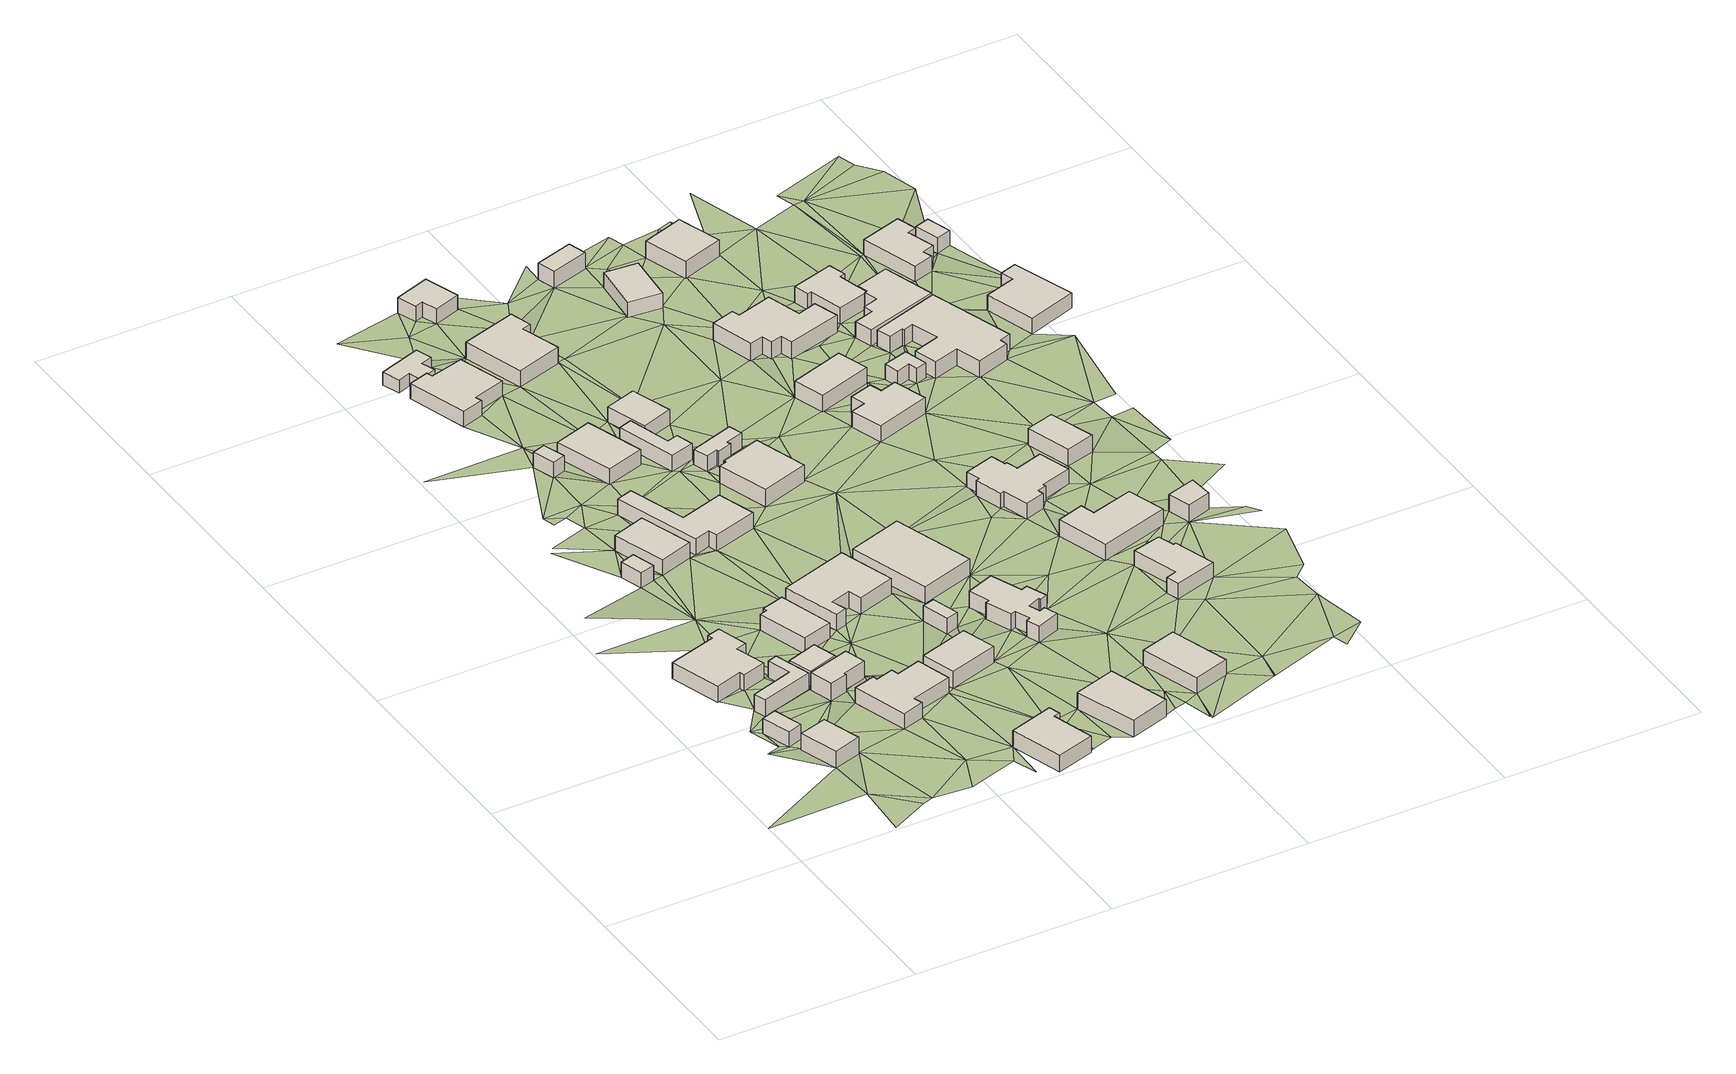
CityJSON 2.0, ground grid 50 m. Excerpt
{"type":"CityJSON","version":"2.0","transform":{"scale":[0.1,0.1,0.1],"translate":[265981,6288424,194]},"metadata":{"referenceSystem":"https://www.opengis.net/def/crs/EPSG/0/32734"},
"CityObjects":{
"building1":{"type":"Building","attributes":{"address":"Khorhamer Street Mamre 7347 Cape Town","building":"yes","building:levels":"1","building_height":4.1,"roof_height":199.81,"ground_height":195.71,"plus_code":"4FRWFFJJ+V6P"},"geometry":[{"type":"Solid","lod":"1","boundaries":[[[[0,1,2,3]],[[1,4,5,2]],[[4,6,7,5]],[[6,0,3,7]],[[3,2,5,7]],[[6,4,1,0]]]]}]},
"building2":{"type":"Building","attributes":{"address":"38 Khorhamer Street Mamre 7347 Cape Town","building":"house","building:levels":"1","building_height":4.1,"roof_height":199.81,"ground_height":195.71,"plus_code":"4FRWFFJJ+R7R"},"geometry":[{"type":"Solid","lod":"1","boundaries":[[[[8,9,10,11]],[[9,12,13,10]],[[12,14,15,13]],[[14,8,11,15]],[[11,10,13,15]],[[14,12,9,8]]]]}]},
"building3":{"type":"Building","attributes":{"address":"9 Dias Street Mamre 7347 Cape Town","building":"house","building:levels":"1","building_height":4.1,"roof_height":200.1,"ground_height":196,"plus_code":"4FRWFFJJ+X6G"},"geometry":[{"type":"Solid","lod":"1","boundaries":[[[[16,17,18,19]],[[17,20,21,18]],[[20,22,23,21]],[[22,24,25,23]],[[24,26,27,25]],[[26,28,29,27]],[[28,30,31,29]],[[30,32,33,31]],[[32,34,35,33]],[[34,16,19,35]],[[19,18,21,23,25,27,29,31,33,35]],[[34,32,30,28,26,24,22,20,17,16]]]]}]},
"building4":{"type":"Building","attributes":{"address":"Dias Street Mamre 7347 Cape Town","building":"yes","building:levels":"1","building_height":4.1,"roof_height":200.1,"ground_height":196,"plus_code":"4FRWFFJJ+W7W"},"geometry":[{"type":"Solid","lod":"1","boundaries":[[[[36,37,38,39]],[[37,40,41,38]],[[40,42,43,41]],[[42,44,45,43]],[[44,46,47,45]],[[46,36,39,47]],[[39,38,41,43,45,47]],[[46,44,42,40,37,36]]]]}]},
"building5":{"type":"Building","attributes":{"address":"Dias Street Mamre 7347 Cape Town","building":"garage","building:levels":"1","building_height":4.1,"roof_height":200.88,"ground_height":196.78,"plus_code":"4FRWFFMJ+46H"},"geometry":[{"type":"Solid","lod":"1","boundaries":[[[[48,49,50,51]],[[49,52,53,50]],[[52,54,55,53]],[[54,48,51,55]],[[51,50,53,55]],[[54,52,49,48]]]]}]},
"building6":{"type":"Building","attributes":{"address":"Dias Street Mamre 7347 Cape Town","building":"yes","building:levels":"1","building_height":4.1,"roof_height":200.1,"ground_height":196,"plus_code":"4FRWFFJJ+W8R"},"geometry":[{"type":"Solid","lod":"1","boundaries":[[[[56,57,58,59]],[[57,60,61,58]],[[60,62,63,61]],[[62,56,59,63]],[[59,58,61,63]],[[62,60,57,56]]]]}]},
"building7":{"type":"Building","attributes":{"address":"Khorhamer Street Mamre 7347 Cape Town","building":"yes","building:levels":"1","building_height":4.1,"roof_height":200.43,"ground_height":196.33,"plus_code":"4FRWFFJJ+W8F"},"geometry":[{"type":"Solid","lod":"1","boundaries":[[[[64,65,66,67]],[[65,68,69,66]],[[68,70,71,69]],[[70,72,73,71]],[[72,74,75,73]],[[74,64,67,75]],[[67,66,69,71,73,75]],[[74,72,70,68,65,64]]]]}]},
"building8":{"type":"Building","attributes":{"address":"36 Khorhamer Street Mamre 7347 Cape Town","building":"house","building:levels":"1","building_height":4.1,"roof_height":200.12,"ground_height":196.02,"plus_code":"4FRWFFJJ+V9C"},"geometry":[{"type":"Solid","lod":"1","boundaries":[[[[76,77,78,79]],[[77,80,81,78]],[[80,82,83,81]],[[82,84,85,83]],[[84,86,87,85]],[[86,88,89,87]],[[88,90,91,89]],[[90,92,93,91]],[[92,94,95,93]],[[94,76,79,95]],[[79,78,81,83,85,87,89,91,93,95]],[[94,92,90,88,86,84,82,80,77,76]]]]}]},
"building9":{"type":"Building","attributes":{"address":"7 Dias Street Mamre 7347 Cape Town","building":"house","building:levels":"1","building_height":4.1,"roof_height":200.43,"ground_height":196.33,"plus_code":"4FRWFFJJ+X8W"},"geometry":[{"type":"Solid","lod":"1","boundaries":[[[[96,97,98,99]],[[97,100,101,98]],[[100,102,103,101]],[[102,104,105,103]],[[104,106,107,105]],[[106,96,99,107]],[[99,98,101,103,105,107]],[[106,104,102,100,97,96]]]]}]},
"building10":{"type":"Building","attributes":{"address":"8 Dias Street Mamre 7347 Cape Town","building":"house","building:levels":"1","building_height":4.1,"roof_height":200.88,"ground_height":196.78,"plus_code":"4FRWFFMJ+47W"},"geometry":[{"type":"Solid","lod":"1","boundaries":[[[[108,109,110,111]],[[109,112,113,110]],[[112,114,115,113]],[[114,108,111,115]],[[111,110,113,115]],[[114,112,109,108]]]]}]},
"building11":{"type":"Building","attributes":{"address":"41 Khorhamer Street Mamre 7347 Cape Town","building":"house","building:levels":"1","building_height":4.1,"roof_height":200.21,"ground_height":196.11,"plus_code":"4FRWFFJJ+QC5"},"geometry":[{"type":"Solid","lod":"1","boundaries":[[[[116,117,118,119]],[[117,120,121,118]],[[120,122,123,121]],[[122,124,125,123]],[[124,126,127,125]],[[126,116,119,127]],[[119,118,121,123,125,127]],[[126,124,122,120,117,116]]]]}]},
"building12":{"type":"Building","attributes":{"address":"Henning Huizen Street Mamre 7347 Cape Town","building":"garage","building:levels":"1","building_height":4.1,"roof_height":200.65,"ground_height":196.55,"plus_code":"4FRWFFMJ+77V"},"geometry":[{"type":"Solid","lod":"1","boundaries":[[[[128,129,130,131]],[[129,132,133,130]],[[132,134,135,133]],[[134,128,131,135]],[[131,130,133,135]],[[134,132,129,128]]]]}]},
"building13":{"type":"Building","attributes":{"building":"cabin","building:levels":"1","building_height":2.8,"roof_height":199.12,"ground_height":196.32,"plus_code":"4FRWFFMJ+F68"},"geometry":[{"type":"Solid","lod":"1","boundaries":[[[[136,137,138,139]],[[137,140,141,138]],[[140,142,143,141]],[[142,144,145,143]],[[144,146,147,145]],[[146,148,149,147]],[[148,150,151,149]],[[150,136,139,151]],[[139,138,141,143,145,147,149,151]],[[150,148,146,144,142,140,137,136]]]]}]},
"building14":{"type":"Building","attributes":{"address":"6 Dias Street Mamre 7347 Cape Town","building":"house","building:levels":"1","building_height":4.1,"roof_height":201.08,"ground_height":196.98,"plus_code":"4FRWFFMJ+596"},"geometry":[{"type":"Solid","lod":"1","boundaries":[[[[152,153,154,155]],[[153,156,157,154]],[[156,158,159,157]],[[158,160,161,159]],[[160,162,163,161]],[[162,164,165,163]],[[164,166,167,165]],[[166,152,155,167]],[[155,154,157,159,161,163,165,167]],[[166,164,162,160,158,156,153,152]]]]}]},
"building15":{"type":"Building","attributes":{"address":"23 Henning Huizen Street Mamre 7347 Cape Town","building":"house","building:levels":"1","building_height":4.1,"roof_height":200.42,"ground_height":196.32,"plus_code":"4FRWFFMJ+C76"},"geometry":[{"type":"Solid","lod":"1","boundaries":[[[[168,169,170,171]],[[169,172,173,170]],[[172,174,175,173]],[[174,176,177,175]],[[176,178,179,177]],[[178,180,181,179]],[[180,182,183,181]],[[182,168,171,183]],[[171,170,173,175,177,179,181,183]],[[182,180,178,176,174,172,169,168]]]]}]},
"building16":{"type":"Building","attributes":{"address":"34 Khorhamer Street Mamre 7347 Cape Town","building":"house","building:levels":"1","building_height":4.1,"roof_height":200.53,"ground_height":196.43,"plus_code":"4FRWFFJJ+VCW"},"geometry":[{"type":"Solid","lod":"1","boundaries":[[[[184,185,186,187]],[[185,188,189,186]],[[188,190,191,189]],[[190,184,187,191]],[[187,186,189,191]],[[190,188,185,184]]]]}]},
"building17":{"type":"Building","attributes":{"address":"5 Dias Street Mamre 7347 Cape Town","building":"house","building:levels":"1","building_height":4.1,"roof_height":200.68,"ground_height":196.58,"plus_code":"4FRWFFMJ+29H"},"geometry":[{"type":"Solid","lod":"1","boundaries":[[[[192,193,194,195]],[[193,196,197,194]],[[196,198,199,197]],[[198,200,201,199]],[[200,202,203,201]],[[202,204,205,203]],[[204,206,207,205]],[[206,192,195,207]],[[195,194,197,199,201,203,205,207]],[[206,204,202,200,198,196,193,192]]]]}]},
"building18":{"type":"Building","attributes":{"address":"20 Henning Huizen Street Mamre 7347 Cape Town","building":"house","building:levels":"1","building_height":4.1,"roof_height":200.65,"ground_height":196.55,"plus_code":"4FRWFFMJ+78M"},"geometry":[{"type":"Solid","lod":"1","boundaries":[[[[208,209,210,211]],[[209,212,213,210]],[[212,214,215,213]],[[214,208,211,215]],[[211,210,213,215]],[[214,212,209,208]]]]}]},
"building19":{"type":"Building","attributes":{"address":"Khorhamer Street Mamre 7347 Cape Town","building":"yes","building:levels":"1","building_height":4.1,"roof_height":200.82,"ground_height":196.72,"plus_code":"4FRWFFJJ+WFR"},"geometry":[{"type":"Solid","lod":"1","boundaries":[[[[216,217,218,219]],[[217,220,221,218]],[[220,222,223,221]],[[222,216,219,223]],[[219,218,221,223]],[[222,220,217,216]]]]}]},
"building20":{"type":"Building","attributes":{"address":"39 Khorhamer Street Mamre 7347 Cape Town","building":"house","building:levels":"1","building_height":4.1,"roof_height":200.6,"ground_height":196.5,"plus_code":"4FRWFFJJ+QG8"},"geometry":[{"type":"Solid","lod":"1","boundaries":[[[[224,225,226,227]],[[225,228,229,226]],[[228,230,231,229]],[[230,224,227,231]],[[227,226,229,231]],[[230,228,225,224]]]]}]},
"building21":{"type":"Building","attributes":{"address":"Henning Huizen Street Mamre 7347 Cape Town","building":"yes","building:levels":"1","building_height":4.1,"roof_height":201.11,"ground_height":197.01,"plus_code":"4FRWFFMJ+79C"},"geometry":[{"type":"Solid","lod":"1","boundaries":[[[[232,233,234,235]],[[233,236,237,234]],[[236,238,239,237]],[[238,240,241,239]],[[240,242,243,241]],[[242,232,235,243]],[[235,234,237,239,241,243]],[[242,240,238,236,233,232]]]]}]},
"building22":{"type":"Building","attributes":{"address":"26 Khorhamer Street Mamre 7347 Cape Town","building":"house","building:levels":"1","building_height":4.1,"roof_height":200.73,"ground_height":196.63,"plus_code":"4FRWFFMJ+C8P"},"geometry":[{"type":"Solid","lod":"1","boundaries":[[[[244,245,246,247]],[[245,248,249,246]],[[248,250,251,249]],[[250,252,253,251]],[[252,254,255,253]],[[254,244,247,255]],[[247,246,249,251,253,255]],[[254,252,250,248,245,244]]]]}]},
"building23":{"type":"Building","attributes":{"address":"22 Henning Huizen Street Mamre 7347 Cape Town","building":"house","building:levels":"1","building_height":4.1,"roof_height":200.92,"ground_height":196.82,"plus_code":"4FRWFFMJ+894"},"geometry":[{"type":"Solid","lod":"1","boundaries":[[[[256,257,258,259]],[[257,260,261,258]],[[260,262,263,261]],[[262,256,259,263]],[[259,258,261,263]],[[262,260,257,256]]]]}]},
"building24":{"type":"Building","attributes":{"address":"30 Khorhamer Street Mamre 7347 Cape Town","building":"house","building:levels":"1","building_height":4.1,"roof_height":201.08,"ground_height":196.98,"plus_code":"4FRWFFMJ+2FG"},"geometry":[{"type":"Solid","lod":"1","boundaries":[[[[264,265,266,267]],[[265,268,269,266]],[[268,270,271,269]],[[270,264,267,271]],[[267,266,269,271]],[[270,268,265,264]]]]}]},
"building25":{"type":"Building","attributes":{"address":"24 Khorhamer Street Mamre 7347 Cape Town","building":"house","building:levels":"1","building_height":4.1,"roof_height":200.1,"ground_height":196,"plus_code":"4FRWFFMJ+G8J"},"geometry":[{"type":"Solid","lod":"1","boundaries":[[[[272,273,274,275]],[[273,276,277,274]],[[276,278,279,277]],[[278,280,281,279]],[[280,282,283,281]],[[282,272,275,283]],[[275,274,277,279,281,283]],[[282,280,278,276,273,272]]]]}]},
"building26":{"type":"Building","attributes":{"address":"28 Khorhamer Street Mamre 7347 Cape Town","building":"house","building:levels":"1","building_height":4.1,"roof_height":201.57,"ground_height":197.47,"plus_code":"4FRWFFMJ+5CP"},"geometry":[{"type":"Solid","lod":"1","boundaries":[[[[284,285,286,287]],[[285,288,289,286]],[[288,290,291,289]],[[290,292,293,291]],[[292,294,295,293]],[[294,284,287,295]],[[287,286,289,291,293,295]],[[294,292,290,288,285,284]]]]}]},
"building27":{"type":"Building","attributes":{"address":"28 Khorhamer Street Mamre 7347 Cape Town","building":"yes","building:levels":"1","building_height":4.1,"roof_height":201.11,"ground_height":197.01,"plus_code":"4FRWFFMJ+6CJ"},"geometry":[{"type":"Solid","lod":"1","boundaries":[[[[296,297,298,299]],[[297,300,301,298]],[[300,302,303,301]],[[302,304,305,303]],[[304,306,307,305]],[[306,308,309,307]],[[308,310,311,309]],[[310,296,299,311]],[[299,298,301,303,305,307,309,311]],[[310,308,306,304,302,300,297,296]]]]}]},
"building28":{"type":"Building","attributes":{"address":"32 Khorhamer Street Mamre 7347 Cape Town","building":"house","building:levels":"1","building_height":4.1,"roof_height":200.82,"ground_height":196.72,"plus_code":"4FRWFFJJ+WGF"},"geometry":[{"type":"Solid","lod":"1","boundaries":[[[[312,313,314,315]],[[313,316,317,314]],[[316,318,319,317]],[[318,320,321,319]],[[320,322,323,321]],[[322,324,325,323]],[[324,326,327,325]],[[326,328,329,327]],[[328,330,331,329]],[[330,332,333,331]],[[332,334,335,333]],[[334,336,337,335]],[[336,338,339,337]],[[338,340,341,339]],[[340,342,343,341]],[[342,344,345,343]],[[344,346,347,345]],[[346,312,315,347]],[[315,314,317,319,321,323,325,327,329,331,333,335,337,339,341,343,345,347]],[[346,344,342,340,338,336,334,332,330,328,326,324,322,320,318,316,313,312]]]]}]},
"building29":{"type":"Building","attributes":{"address":"37 Khorhamer Street Mamre 7347 Cape Town","building":"house","building:levels":"1","building_height":4.1,"roof_height":200.6,"ground_height":196.5,"plus_code":"4FRWFFJJ+QJR"},"geometry":[{"type":"Solid","lod":"1","boundaries":[[[[348,349,350,351]],[[349,352,353,350]],[[352,354,355,353]],[[354,348,351,355]],[[351,350,353,355]],[[354,352,349,348]]]]}]},
"building30":{"type":"Building","attributes":{"building":"retail","building:levels":"1","building_height":4.1,"roof_height":200.67,"ground_height":196.57,"plus_code":"4FRWFFMJ+GC9"},"geometry":[{"type":"Solid","lod":"1","boundaries":[[[[356,357,358,359]],[[357,360,361,358]],[[360,362,363,361]],[[362,356,359,363]],[[359,358,361,363]],[[362,360,357,356]]]]}]},
"building31":{"type":"Building","attributes":{"address":"23 Khorhamer Street Mamre 7347 Cape Town","building":"house","building:levels":"1","building_height":4.1,"roof_height":200.67,"ground_height":196.57,"plus_code":"4FRWFFMJ+FF4"},"geometry":[{"type":"Solid","lod":"1","boundaries":[[[[364,365,366,367]],[[365,368,369,366]],[[368,370,371,369]],[[370,364,367,371]],[[367,366,369,371]],[[370,368,365,364]]]]}]},
"building32":{"type":"Building","attributes":{"address":"25 Khorhamer Street Mamre 7347 Cape Town","building":"house","building:levels":"1","building_height":4.1,"roof_height":201.76,"ground_height":197.66,"plus_code":"4FRWFFMJ+7H7"},"geometry":[{"type":"Solid","lod":"1","boundaries":[[[[372,373,374,375]],[[373,376,377,374]],[[376,378,379,377]],[[378,372,375,379]],[[375,374,377,379]],[[378,376,373,372]]]]}]},
"building33":{"type":"Building","attributes":{"address":"27 Khorhamer Street Mamre 7347 Cape Town","building":"house","building:levels":"1","building_height":4.1,"roof_height":201.76,"ground_height":197.66,"plus_code":"4FRWFFMJ+6H4"},"geometry":[{"type":"Solid","lod":"1","boundaries":[[[[380,381,382,383]],[[381,384,385,382]],[[384,386,387,385]],[[386,388,389,387]],[[388,390,391,389]],[[390,392,393,391]],[[392,394,395,393]],[[394,380,383,395]],[[383,382,385,387,389,391,393,395]],[[394,392,390,388,386,384,381,380]]]]}]},
"building34":{"type":"Building","attributes":{"address":"29 Khorhamer Street Mamre 7347 Cape Town","building":"house","building:levels":"1","building_height":4.1,"roof_height":201.36,"ground_height":197.26,"plus_code":"4FRWFFMJ+3J8"},"geometry":[{"type":"Solid","lod":"1","boundaries":[[[[396,397,398,399]],[[397,400,401,398]],[[400,402,403,401]],[[402,404,405,403]],[[404,406,407,405]],[[406,408,409,407]],[[408,410,411,409]],[[410,412,413,411]],[[412,414,415,413]],[[414,416,417,415]],[[416,418,419,417]],[[418,420,421,419]],[[420,422,423,421]],[[422,424,425,423]],[[424,426,427,425]],[[426,396,399,427]],[[399,398,401,403,405,407,409,411,413,415,417,419,421,423,425,427]],[[426,424,422,420,418,416,414,412,410,408,406,404,402,400,397,396]]]]}]},
"building35":{"type":"Building","attributes":{"address":"33 Khorhamer Street Mamre 7347 Cape Town","building":"house","building:levels":"1","building_height":4.1,"roof_height":201.24,"ground_height":197.14,"plus_code":"4FRWFFJJ+WM4"},"geometry":[{"type":"Solid","lod":"1","boundaries":[[[[428,429,430,431]],[[429,432,433,430]],[[432,434,435,433]],[[434,436,437,435]],[[436,438,439,437]],[[438,440,441,439]],[[440,442,443,441]],[[442,428,431,443]],[[431,430,433,435,437,439,441,443]],[[442,440,438,436,434,432,429,428]]]]}]},
"building36":{"type":"Building","attributes":{"address":"31 Khorhamer Street Mamre 7347 Cape Town","building":"house","building:levels":"1","building_height":4.1,"roof_height":201.37,"ground_height":197.27,"plus_code":"4FRWFFJJ+XMM"},"geometry":[{"type":"Solid","lod":"1","boundaries":[[[[444,445,446,447]],[[445,448,449,446]],[[448,450,451,449]],[[450,452,453,451]],[[452,454,455,453]],[[454,444,447,455]],[[447,446,449,451,453,455]],[[454,452,450,448,445,444]]]]}]},
"building37":{"type":"Building","attributes":{"address":"24 Khorhamer Street Mamre 7347 Cape Town","building":"house","building:levels":"1","building_height":4.1,"roof_height":201.6,"ground_height":197.5,"plus_code":"4FRWFFMJ+9H2"},"geometry":[{"type":"Solid","lod":"1","boundaries":[[[[456,457,458,459]],[[457,460,461,458]],[[460,462,463,461]],[[462,464,465,463]],[[464,466,467,465]],[[466,468,469,467]],[[468,470,471,469]],[[470,472,473,471]],[[472,474,475,473]],[[474,476,477,475]],[[476,478,479,477]],[[478,456,459,479]],[[459,458,461,463,465,467,469,471,473,475,477,479]],[[478,476,474,472,470,468,466,464,462,460,457,456]]]]}]},
"building38":{"type":"Building","attributes":{"address":"Mamre 7347 Cape Town","building":"yes","building:levels":"1","building_height":4.1,"roof_height":201.76,"ground_height":197.66,"plus_code":"4FRWFFMJ+6JW"},"geometry":[{"type":"Solid","lod":"1","boundaries":[[[[480,481,482,483]],[[481,484,485,482]],[[484,486,487,485]],[[486,488,489,487]],[[488,490,491,489]],[[490,480,483,491]],[[483,482,485,487,489,491]],[[490,488,486,484,481,480]]]]}]},
"building39":{"type":"Building","attributes":{"address":"29 Henning Huizen Street Mamre 7347 Cape Town","building":"house","building:levels":"1","building_height":4.1,"roof_height":201.09,"ground_height":196.99,"plus_code":"4FRWFFMJ+FHJ"},"geometry":[{"type":"Solid","lod":"1","boundaries":[[[[492,493,494,495]],[[493,496,497,494]],[[496,498,499,497]],[[498,492,495,499]],[[495,494,497,499]],[[498,496,493,492]]]]}]},
"building40":{"type":"Building","attributes":{"address":"3 Dias Street Mamre 7347 Cape Town","building":"house","building:levels":"1","building_height":4.1,"roof_height":201.89,"ground_height":197.79,"plus_code":"4FRWFFMJ+4M5"},"geometry":[{"type":"Solid","lod":"1","boundaries":[[[[500,501,502,503]],[[501,504,505,502]],[[504,506,507,505]],[[506,500,503,507]],[[503,502,505,507]],[[506,504,501,500]]]]}]},
"building41":{"type":"Building","attributes":{"address":"Khorhamer Street Mamre 7347 Cape Town","building":"yes","building:levels":"1","building_height":4.1,"roof_height":201.79,"ground_height":197.69,"plus_code":"4FRWFFJJ+XQC"},"geometry":[{"type":"Solid","lod":"1","boundaries":[[[[508,509,510,511]],[[509,512,513,510]],[[512,514,515,513]],[[514,508,511,515]],[[511,510,513,515]],[[514,512,509,508]]]]}]},
"building42":{"type":"Building","attributes":{"address":"26 Henning Huizen Street Mamre 7347 Cape Town","building":"house","building:levels":"1","building_height":4.1,"roof_height":201.6,"ground_height":197.5,"plus_code":"4FRWFFMJ+9J9"},"geometry":[{"type":"Solid","lod":"1","boundaries":[[[[516,517,518,519]],[[517,520,521,518]],[[520,522,523,521]],[[522,524,525,523]],[[524,526,527,525]],[[526,528,529,527]],[[528,530,531,529]],[[530,532,533,531]],[[532,534,535,533]],[[534,516,519,535]],[[519,518,521,523,525,527,529,531,533,535]],[[534,532,530,528,526,524,522,520,517,516]]]]}]},
"building43":{"type":"Building","attributes":{"address":"4 Dias Street Mamre 7347 Cape Town","building":"house","building:levels":"1","building_height":4.1,"roof_height":201.87,"ground_height":197.77,"plus_code":"4FRWFFMJ+7PC"},"geometry":[{"type":"Solid","lod":"1","boundaries":[[[[536,537,538,539]],[[537,540,541,538]],[[540,542,543,541]],[[542,544,545,543]],[[544,546,547,545]],[[546,548,549,547]],[[548,550,551,549]],[[550,552,553,551]],[[552,554,555,553]],[[554,556,557,555]],[[556,558,559,557]],[[558,560,561,559]],[[560,562,563,561]],[[562,536,539,563]],[[539,538,541,543,545,547,549,551,553,555,557,559,561,563]],[[562,560,558,556,554,552,550,548,546,544,542,540,537,536]]]]}]},
"building44":{"type":"Building","attributes":{"address":"Henning Huizen Street Mamre 7347 Cape Town","building":"yes","building:levels":"1","building_height":4.1,"roof_height":201.83,"ground_height":197.73,"plus_code":"4FRWFFMJ+8MP"},"geometry":[{"type":"Solid","lod":"1","boundaries":[[[[564,565,566,567]],[[565,568,569,566]],[[568,570,571,569]],[[570,572,573,571]],[[572,574,575,573]],[[574,576,577,575]],[[576,578,579,577]],[[578,580,581,579]],[[580,582,583,581]],[[582,564,567,583]],[[567,566,569,571,573,575,577,579,581,583]],[[582,580,578,576,574,572,570,568,565,564]]]]}]},
"building45":{"type":"Building","attributes":{"address":"28 Henning Huizen Street Mamre 7347 Cape Town","building":"house","building:levels":"1","building_height":4.1,"roof_height":201.68,"ground_height":197.58,"plus_code":"4FRWFFMJ+9PP"},"geometry":[{"type":"Solid","lod":"1","boundaries":[[[[584,585,586,587]],[[585,588,589,586]],[[588,590,591,589]],[[590,592,593,591]],[[592,594,595,593]],[[594,596,597,595]],[[596,598,599,597]],[[598,584,587,599]],[[587,586,589,591,593,595,597,599]],[[598,596,594,592,590,588,585,584]]]]}]},
"building46":{"type":"Building","attributes":{"address":"2 Dias Street Mamre 7347 Cape Town","building":"house","building:levels":"1","building_height":4.1,"roof_height":202.18,"ground_height":198.08,"plus_code":"4FRWFFMJ+7QH"},"geometry":[{"type":"Solid","lod":"1","boundaries":[[[[600,601,602,603]],[[601,604,605,602]],[[604,606,607,605]],[[606,608,609,607]],[[608,610,611,609]],[[610,600,603,611]],[[603,602,605,607,609,611]],[[610,608,606,604,601,600]]]]}]},
"building47":{"type":"Building","attributes":{"building":"garage","building:levels":"1","building_height":4.1,"roof_height":202.07,"ground_height":197.97,"plus_code":"4FRWFFMJ+9QV"},"geometry":[{"type":"Solid","lod":"1","boundaries":[[[[612,613,614,615]],[[613,616,617,614]],[[616,618,619,617]],[[618,612,615,619]],[[615,614,617,619]],[[618,616,613,612]]]]}]},
"terrain1":{"type":"TINRelief","geometry":[{"type":"CompositeSurface","lod":"1","boundaries":[[[620,9,621]],[[622,623,4]],[[624,4,623]],[[1,625,622]],[[623,9,624]],[[4,1,622]],[[626,620,627]],[[625,1,0]],[[6,4,624]],[[44,625,0]],[[625,44,628]],[[629,9,620]],[[624,630,6]],[[626,631,620]],[[630,0,6]],[[628,632,633]],[[631,629,620]],[[630,624,634]],[[632,635,633]],[[68,44,0]],[[630,68,0]],[[628,636,632]],[[637,22,638]],[[637,639,640]],[[634,68,630]],[[629,88,634]],[[629,631,641]],[[632,636,642]],[[643,644,44]],[[643,44,68]],[[645,639,54]],[[631,646,641]],[[636,647,642]],[[648,642,649]],[[647,649,642]],[[68,634,86]],[[86,634,88]],[[639,637,650]],[[649,647,651]],[[641,88,629]],[[56,651,644]],[[643,57,644]],[[57,56,644]],[[102,650,649]],[[652,649,651]],[[653,68,86]],[[52,112,654]],[[56,652,651]],[[639,650,102]],[[48,54,639]],[[643,655,57]],[[656,641,646]],[[641,90,88]],[[49,112,52]],[[649,652,102]],[[48,639,114]],[[86,84,653]],[[652,56,657]],[[658,659,112]],[[643,660,655]],[[48,114,49]],[[97,639,102]],[[661,653,662]],[[114,112,49]],[[663,664,665]],[[653,84,662]],[[90,641,117]],[[108,114,639]],[[655,660,657]],[[641,656,117]],[[97,102,100]],[[84,82,80]],[[97,666,639]],[[664,663,667]],[[662,84,80]],[[652,657,668]],[[109,658,112]],[[667,663,658]],[[117,656,669]],[[92,90,94]],[[660,670,657]],[[108,639,666]],[[670,660,662]],[[671,664,667]],[[129,672,673]],[[117,94,90]],[[670,668,657]],[[662,80,76]],[[667,658,153]],[[671,129,664]],[[153,658,109]],[[80,77,76]],[[674,666,97]],[[662,185,670]],[[662,76,185]],[[668,196,674]],[[156,109,108]],[[668,670,196]],[[153,109,156]],[[666,674,196]],[[667,153,152]],[[108,675,156]],[[676,94,117]],[[666,675,108]],[[670,198,196]],[[76,94,188]],[[671,667,677]],[[185,76,188]],[[677,667,152]],[[672,129,128]],[[678,156,675]],[[188,94,676]],[[675,666,679]],[[671,677,134]],[[204,198,670]],[[172,672,174]],[[168,680,169]],[[128,134,209]],[[128,209,672]],[[200,198,204]],[[681,682,683]],[[209,134,677]],[[185,217,670]],[[684,681,683]],[[200,204,202]],[[168,685,680]],[[683,686,684]],[[686,676,684]],[[168,182,685]],[[687,688,152]],[[670,217,204]],[[666,689,679]],[[188,676,690]],[[675,679,691]],[[672,178,174]],[[672,209,692]],[[686,683,693]],[[174,178,176]],[[152,694,677]],[[676,686,225]],[[180,685,182]],[[685,695,696]],[[697,220,185]],[[188,690,698]],[[217,185,220]],[[225,686,693]],[[692,178,672]],[[699,700,701]],[[225,690,676]],[[695,685,180]],[[152,688,702]],[[691,679,689]],[[228,225,693]],[[204,217,703]],[[677,694,704]],[[152,702,694]],[[700,695,252]],[[276,699,701]],[[252,695,180]],[[222,220,697]],[[701,700,252]],[[180,178,254]],[[254,178,692]],[[704,233,692]],[[688,691,294]],[[703,217,268]],[[216,268,217]],[[694,233,704]],[[252,180,254]],[[705,690,225]],[[697,698,320]],[[689,703,706]],[[328,698,690]],[[292,702,688]],[[692,233,257]],[[268,706,703]],[[697,707,222]],[[692,257,254]],[[216,222,708]],[[294,292,688]],[[268,216,708]],[[252,282,701]],[[701,278,276]],[[694,702,709]],[[233,232,257]],[[707,697,320]],[[701,282,278]],[[292,300,702]],[[222,710,708]],[[698,326,320]],[[705,328,690]],[[297,702,300]],[[260,232,711]],[[326,698,328]],[[232,260,257]],[[702,297,709]],[[691,689,712]],[[710,222,707]],[[260,711,713]],[[300,292,288]],[[288,292,290]],[[280,278,282]],[[712,689,706]],[[294,691,712]],[[257,714,254]],[[304,300,288]],[[270,268,708]],[[707,715,710]],[[302,300,304]],[[282,252,250]],[[326,322,320]],[[713,262,260]],[[322,326,324]],[[306,304,288]],[[716,705,717]],[[270,708,710]],[[709,297,718]],[[709,718,713]],[[717,719,716]],[[256,714,257]],[[720,306,288]],[[721,712,706]],[[328,705,722]],[[713,718,262]],[[250,723,282]],[[724,716,719]],[[716,349,705]],[[270,710,725]],[[726,727,728]],[[712,729,294]],[[730,308,306]],[[256,731,714]],[[728,732,726]],[[328,722,733]],[[714,734,735]],[[732,736,726]],[[716,724,352]],[[352,724,737]],[[349,722,705]],[[734,714,731]],[[730,306,720]],[[733,738,728]],[[732,728,738]],[[716,352,349]],[[739,740,725]],[[273,723,741]],[[250,741,723]],[[733,722,738]],[[262,742,256]],[[743,352,744]],[[745,270,725]],[[730,720,746]],[[720,729,746]],[[746,718,730]],[[745,725,740]],[[742,262,718]],[[740,738,745]],[[722,349,747]],[[357,250,734]],[[721,270,748]],[[749,731,256]],[[734,731,750]],[[250,357,741]],[[721,751,712]],[[729,712,394]],[[744,752,743]],[[376,718,746]],[[753,746,729]],[[722,754,738]],[[745,452,270]],[[742,749,256]],[[745,738,755]],[[357,734,750]],[[428,722,747]],[[376,742,718]],[[721,748,410]],[[270,416,748]],[[747,743,756]],[[356,741,357]],[[731,749,750]],[[741,356,757]],[[751,721,410]],[[729,394,753]],[[452,416,270]],[[743,752,756]],[[712,758,394]],[[758,712,751]],[[722,428,442]],[[755,738,754]],[[376,746,759]],[[759,746,753]],[[754,722,442]],[[760,756,752]],[[452,745,755]],[[756,761,747]],[[761,428,747]],[[370,357,750]],[[410,748,412]],[[748,416,412]],[[742,376,762]],[[749,742,466]],[[410,408,751]],[[742,762,466]],[[412,416,414]],[[357,370,763]],[[753,764,759]],[[749,765,750]],[[766,756,760]],[[753,767,764]],[[452,418,416]],[[442,440,754]],[[768,762,376]],[[769,758,751]],[[759,764,770]],[[466,464,749]],[[771,763,370]],[[452,772,418]],[[765,749,464]],[[376,773,768]],[[774,394,758]],[[754,775,755]],[[768,776,762]],[[428,761,429]],[[370,368,771]],[[418,777,420]],[[777,418,772]],[[376,778,773]],[[779,759,770]],[[769,402,400]],[[756,780,761]],[[781,763,782]],[[773,783,768]],[[784,775,754]],[[771,785,763]],[[786,787,770]],[[788,765,464]],[[765,788,368]],[[789,758,769]],[[790,777,791]],[[792,755,775]],[[769,400,793]],[[787,794,770]],[[794,787,786]],[[493,771,368]],[[400,397,793]],[[756,766,780]],[[784,795,796]],[[772,797,798]],[[777,772,799]],[[779,770,794]],[[758,789,774]],[[464,800,801]],[[785,782,763]],[[773,778,802]],[[771,493,785]],[[761,803,429]],[[775,784,792]],[[788,493,368]],[[777,799,791]],[[779,481,778]],[[794,484,779]],[[769,793,789]],[[798,799,772]],[[784,796,512]],[[796,429,512]],[[484,481,779]],[[766,804,805]],[[774,488,794]],[[806,788,464]],[[802,807,773]],[[803,761,780]],[[794,488,484]],[[801,806,464]],[[504,793,791]],[[784,512,792]],[[802,778,576]],[[791,799,504]],[[540,778,481]],[[780,766,805]],[[789,793,504]],[[785,493,808]],[[484,488,486]],[[488,774,809]],[[810,774,789]],[[798,792,509]],[[778,578,576]],[[801,811,530]],[[540,578,778]],[[429,803,812]],[[807,802,576]],[[512,509,792]],[[480,540,481]],[[811,813,530]],[[806,801,528]],[[806,814,788]],[[506,504,799]],[[815,808,493]],[[801,530,528]],[[809,816,488]],[[512,429,817]],[[818,809,774]],[[810,818,774]],[[816,819,480]],[[820,798,509]],[[813,807,821]],[[822,799,798]],[[816,809,819]],[[821,807,576]],[[789,823,810]],[[532,530,813]],[[578,540,537]],[[812,817,429]],[[813,821,532]],[[824,480,819]],[[824,540,480]],[[576,825,821]],[[815,826,808]],[[799,827,506]],[[828,540,824]],[[576,829,825]],[[806,528,830]],[[815,814,831]],[[798,820,822]],[[819,832,824]],[[815,831,826]],[[809,818,833]],[[512,834,835]],[[825,836,821]],[[806,837,814]],[[827,799,822]],[[537,838,578]],[[824,832,839]],[[823,840,810]],[[841,834,512]],[[842,823,506]],[[836,825,843]],[[837,831,814]],[[818,810,840]],[[806,830,837]],[[506,827,842]],[[844,845,846]],[[842,840,823]],[[820,847,822]],[[848,831,837]],[[849,838,537]],[[850,818,840]],[[844,846,851]],[[842,827,852]],[[830,844,853]],[[837,830,853]],[[854,850,855]],[[851,853,844]],[[852,856,842]],[[838,857,851]],[[838,849,606]],[[606,849,855]],[[858,850,840]],[[851,588,853]],[[853,859,837]],[[588,851,857]],[[850,858,855]],[[860,858,840]],[[606,855,608]],[[861,857,838]],[[859,853,588]],[[608,855,858]],[[606,601,838]],[[859,588,862]],[[838,601,861]],[[859,862,863]],[[588,585,862]],[[594,861,864]],[[604,601,606]],[[861,613,864]],[[613,598,864]],[[613,612,598]],[[600,861,601]],[[613,861,600]],[[863,862,865]],[[585,612,618]],[[616,613,600]],[[862,585,866]],[[867,618,616]],[[618,866,585]],[[862,868,865]],[[869,868,862]],[[862,866,869]]]}]}
},
"vertices":[
[204,468,17],[167,456,17],[167,456,58],[204,468,58],[191,382,17],[191,382,58],[228,394,17],[228,394,58],
[211,364,13],[243,265,13],[243,265,58],[211,364,58],[313,288,13],[313,288,58],[282,385,13],[282,385,58],
[253,797,18],[219,787,18],[219,787,61],[253,797,61],[223,774,18],[223,774,61],[100,737,18],[100,737,61],[140,608,18],[140,608,61],[209,629,18],[209,629,61],[213,617,18],[213,617,61],[273,635,18],[273,635,61],[249,711,18],[249,711,61],[276,719,18],[276,719,61],
[310,644,17],[285,636,17],[285,636,61],[310,644,61],[304,576,17],[304,576,61],[194,541,17],[194,541,61],[204,510,17],[204,510,61],[339,552,17],[339,552,61],
[245,1070,28],[227,1128,28],[227,1128,69],[245,1070,69],[189,1116,28],[189,1116,69],[207,1058,28],[207,1058,69],
[326,614,20],[346,555,20],[346,555,61],[326,614,61],[423,580,20],[423,580,61],[404,640,20],[404,640,61],
[450,580,17],[341,547,17],[341,547,64],[450,580,64],[360,488,17],[360,488,64],[406,502,17],[406,502,64],[404,508,17],[404,508,64],[466,527,17],[466,527,64],
[571,470,20],[508,451,20],[508,451,61],[571,470,61],[503,470,20],[503,470,61],[458,456,20],[458,456,61],[455,468,20],[455,468,61],[400,452,20],[400,452,61],[442,311,20],[442,311,61],[498,328,20],[498,328,61],[491,351,20],[491,351,61],[597,382,20],[597,382,61],
[432,829,22],[374,812,22],[374,812,64],[432,829,64],[377,802,22],[377,802,64],[357,796,22],[357,796,64],[396,668,22],[396,668,64],[474,691,22],[474,691,64],
[358,1105,28],[314,1240,28],[314,1240,69],[358,1105,69],[229,1212,28],[229,1212,69],[273,1077,28],[273,1077,69],
[730,170,17],[617,135,17],[617,135,62],[730,170,62],[658,0,17],[658,0,62],[755,30,17],[755,30,62],[723,136,17],[723,136,62],[739,141,17],[739,141,62],
[268,1591,26],[235,1580,26],[235,1580,67],[268,1591,67],[254,1523,26],[254,1523,67],[287,1534,26],[287,1534,67],
[220,2067,17],[113,2031,17],[113,2031,51],[220,2067,51],[129,1986,17],[129,1986,51],[161,1997,17],[161,1997,51],[171,1966,17],[171,1966,51],[217,1982,17],[217,1982,51],[205,2017,17],[205,2017,51],[234,2027,17],[234,2027,51],
[344,1340,28],[303,1327,28],[303,1327,71],[344,1340,71],[374,1108,28],[374,1108,71],[415,1121,28],[415,1121,71],[422,1098,28],[422,1098,71],[534,1132,28],[534,1132,71],[504,1228,28],[504,1228,71],[392,1193,28],[392,1193,71],
[186,1963,23],[135,1947,23],[135,1947,64],[186,1963,64],[183,1795,23],[183,1795,64],[238,1812,23],[238,1812,64],[232,1828,23],[232,1828,64],[315,1854,23],[315,1854,64],[277,1971,23],[277,1971,64],[191,1948,23],[191,1948,64],
[713,517,20],[588,478,20],[588,478,65],[713,517,65],[614,392,20],[614,392,65],[740,431,20],[740,431,65],
[629,907,23],[455,852,23],[455,852,67],[629,907,67],[501,708,23],[501,708,67],[529,717,23],[529,717,67],[517,754,23],[517,754,67],[567,770,23],[567,770,67],[578,736,23],[578,736,67],[674,767,23],[674,767,67],
[396,1617,26],[299,1586,26],[299,1586,67],[396,1617,67],[348,1439,26],[348,1439,67],[444,1470,26],[444,1470,67],
[713,649,27],[682,640,27],[682,640,68],[713,649,68],[702,570,27],[702,570,68],[734,580,27],[734,580,68],
[916,218,21],[810,185,21],[810,185,66],[916,218,66],[863,30,21],[863,30,66],[965,63,21],[965,63,66],
[478,1572,28],[444,1561,28],[444,1561,71],[478,1572,71],[490,1410,28],[490,1410,71],[551,1428,28],[551,1428,71],[538,1472,28],[538,1472,71],[510,1464,28],[510,1464,71],
[484,1901,23],[452,2000,23],[452,2000,67],[484,1901,67],[475,2007,23],[475,2007,67],[458,2062,23],[458,2062,67],[318,2019,23],[318,2019,67],[366,1864,23],[366,1864,67],
[541,1671,28],[462,1646,28],[462,1646,69],[541,1671,69],[496,1542,28],[496,1542,69],[575,1568,28],[575,1568,69],
[792,946,27],[654,902,27],[654,902,71],[792,946,71],[719,695,27],[719,695,71],[858,739,27],[858,739,71],
[397,2192,20],[367,2279,20],[367,2279,61],[397,2192,61],[278,2249,20],[278,2249,61],[295,2200,20],[295,2200,61],[317,2208,20],[317,2208,61],[331,2169,20],[331,2169,61],
[720,1227,30],[677,1362,30],[677,1362,76],[720,1227,76],[575,1330,30],[575,1330,76],[577,1324,30],[577,1324,76],[557,1318,30],[557,1318,76],[599,1188,30],[599,1188,76],
[654,1443,30],[543,1407,30],[543,1407,71],[654,1443,71],[555,1370,30],[555,1370,71],[585,1380,30],[585,1380,71],[587,1373,30],[587,1373,71],[624,1385,30],[624,1385,71],[621,1394,30],[621,1394,71],[666,1408,30],[666,1408,71],
[868,664,24],[797,637,24],[797,637,68],[868,664,68],[817,585,24],[817,585,68],[807,581,24],[807,581,68],[833,514,24],[833,514,68],[846,519,24],[846,519,68],[861,481,24],[861,481,68],[850,477,24],[850,477,68],[863,443,24],[863,443,68],[922,466,24],[922,466,68],[909,500,24],[909,500,68],[894,494,24],[894,494,68],[883,522,24],[883,522,68],[915,535,24],[915,535,68],[917,530,24],[917,530,68],[937,538,24],[937,538,68],[916,590,24],[916,590,68],[900,584,24],[900,584,68],
[1108,280,25],[1016,252,25],[1016,252,66],[1108,280,66],[1064,100,25],[1064,100,66],[1156,129,25],[1156,129,66],
[608,2201,23],[622,2155,23],[622,2155,67],[608,2201,67],[717,2184,23],[717,2184,67],[703,2230,23],[703,2230,67],
[703,1972,26],[787,1965,26],[787,1965,67],[703,1972,67],[798,2091,26],[798,2091,67],[714,2098,26],[714,2098,67],
[1025,1479,34],[999,1558,34],[999,1558,78],[1025,1479,78],[861,1513,34],[861,1513,78],[887,1434,34],[887,1434,78],
[1078,1314,36],[1050,1399,36],[1050,1399,78],[1078,1314,78],[1008,1386,36],[1008,1386,78],[997,1417,36],[997,1417,78],[939,1399,36],[939,1399,78],[951,1362,36],[951,1362,78],[912,1350,36],[912,1350,78],[938,1269,36],[938,1269,78],
[1191,1006,33],[1121,984,33],[1121,984,74],[1191,1006,74],[1111,1014,33],[1111,1014,74],[1106,1012,33],[1106,1012,74],[1094,1051,33],[1094,1051,74],[1017,1027,33],[1017,1027,74],[1028,992,33],[1028,992,74],[1019,989,33],[1019,989,74],[1041,919,33],[1041,919,74],[1050,922,33],[1050,922,74],[1070,856,33],[1070,856,74],[1121,872,33],[1121,872,74],[1117,887,33],[1117,887,74],[1141,894,33],[1141,894,74],[1138,901,33],[1138,901,74],[1217,925,33],[1217,925,74],
[1207,426,31],[1314,458,31],[1314,458,72],[1207,426,72],[1280,564,31],[1280,564,72],[1273,562,31],[1273,562,72],[1259,603,31],[1259,603,72],[1186,584,31],[1186,584,72],[1224,468,31],[1224,468,72],[1196,459,31],[1196,459,72],
[1320,688,30],[1289,784,30],[1289,784,74],[1320,688,74],[1181,752,30],[1181,752,74],[1170,789,30],[1170,789,74],[1101,767,30],[1101,767,74],[1143,634,30],[1143,634,74],
[1050,1750,30],[1001,1735,30],[1001,1735,76],[1050,1750,76],[975,1823,30],[975,1823,76],[884,1796,30],[884,1796,76],[878,1816,30],[878,1816,76],[819,1798,30],[819,1798,76],[851,1688,30],[851,1688,76],[886,1698,30],[886,1698,76],[894,1670,30],[894,1670,76],[923,1679,30],[923,1679,76],[932,1648,30],[932,1648,76],[1070,1687,30],[1070,1687,76],
[1129,1488,37],[1066,1470,37],[1066,1470,78],[1129,1488,78],[1076,1432,37],[1076,1432,78],[1111,1443,37],[1111,1443,78],[1118,1421,37],[1118,1421,78],[1146,1429,37],[1146,1429,78],
[957,2185,26],[851,2150,26],[851,2150,71],[957,2185,71],[888,2038,26],[888,2038,71],[994,2073,26],[994,2073,71],
[1285,1119,34],[1214,1098,34],[1214,1098,79],[1285,1119,79],[1250,984,34],[1250,984,79],[1323,1005,34],[1323,1005,79],
[1429,747,33],[1356,725,33],[1356,725,78],[1429,747,78],[1374,667,33],[1374,667,78],[1435,686,33],[1435,686,78],
[1164,1729,33],[1173,1732,33],[1173,1732,76],[1164,1729,76],[1164,1759,33],[1164,1759,76],[1150,1812,33],[1150,1812,76],[1164,1816,33],[1164,1816,76],[1151,1860,33],[1151,1860,76],[1044,1829,33],[1044,1829,76],[1055,1790,33],[1055,1790,76],[1065,1793,33],[1065,1793,76],[1090,1707,33],[1090,1707,76],
[1290,1646,35],[1116,1591,35],[1116,1591,79],[1290,1646,79],[1128,1554,35],[1128,1554,79],[1165,1566,35],[1165,1566,79],[1167,1561,35],[1167,1561,79],[1193,1569,35],[1193,1569,79],[1216,1500,35],[1216,1500,79],[1147,1478,35],[1147,1478,79],[1166,1419,35],[1166,1419,79],[1230,1439,35],[1230,1439,79],[1251,1374,35],[1251,1374,79],[1336,1401,35],[1336,1401,79],[1331,1420,35],[1331,1420,79],[1360,1430,35],[1360,1430,79],
[1164,1759,35],[1173,1732,35],[1173,1732,78],[1164,1759,78],[1164,1729,35],[1164,1729,78],[1175,1695,35],[1175,1695,78],[1136,1683,35],[1136,1683,78],[1143,1659,35],[1143,1659,78],[1091,1643,35],[1091,1643,78],[1105,1597,35],[1105,1597,78],[1291,1653,35],[1291,1653,78],[1250,1785,35],[1250,1785,78],
[1386,1888,36],[1370,1939,36],[1370,1939,77],[1386,1888,77],[1265,1907,36],[1265,1907,77],[1312,1761,36],[1312,1761,77],[1363,1777,36],[1363,1777,77],[1355,1801,36],[1355,1801,77],[1386,1811,36],[1386,1811,77],[1364,1881,36],[1364,1881,77],
[1502,1652,41],[1459,1638,41],[1459,1638,82],[1502,1652,82],[1470,1606,41],[1470,1606,82],[1391,1581,41],[1391,1581,82],[1431,1453,41],[1431,1453,82],[1555,1495,41],[1555,1495,82],
[1386,1888,40],[1406,1825,40],[1406,1825,81],[1386,1888,81],[1444,1837,40],[1444,1837,81],[1424,1899,40],[1424,1899,81],
[252,145,13],[1,145,9],[172,393,17],[138,383,17],[211,364,17],[146,475,17],[341,51,13],[246,8,9],[194,541,20],[313,288,17],[252,395,17],[369,61,13],[213,617,20],[140,608,20],[282,385,17],[209,629,20],[304,576,20],[219,787,22],[223,774,20],[252,900,22],[1,900,19],[503,145,17],[273,635,20],[341,547,20],[339,552,20],[46,1026,24],[463,47,17],[285,636,20],[249,711,20],[276,719,20],[253,797,22],[310,644,20],[396,668,23],[406,502,20],[105,1278,24],[423,580,23],[592,88,17],[404,640,23],[215,1320,28],[118,1293,24],[450,580,23],[404,508,20],[466,527,23],[199,1374,28],[153,1396,28],[163,1364,28],[455,852,26],[252,1400,28],[474,691,23],[613,26,17],[503,650,23],[254,1523,28],[252,1655,26],[1,1655,23],[432,829,26],[422,1098,30],[730,170,21],[348,1439,28],[415,1121,30],[503,900,26],[171,1966,23],[723,136,21],[755,30,21],[763,35,21],[739,141,21],[217,1982,23],[755,145,21],[392,1193,30],[504,1228,30],[629,907,26],[755,395,24],[534,1132,30],[396,1617,28],[819,53,21],[490,1410,30],[234,2027,23],[205,2017,23],[713,517,24],[740,431,24],[106,2217,17],[220,2067,20],[252,2155,20],[503,1400,30],[674,767,27],[444,1470,30],[916,218,25],[654,902,30],[807,581,27],[755,650,27],[551,1428,30],[797,637,27],[510,1464,30],[755,1150,35],[538,1472,30],[484,1901,26],[817,585,27],[1006,145,25],[965,63,25],[654,1443,34],[994,73,25],[677,1362,34],[792,946,30],[1006,395,28],[397,2192,23],[1026,83,25],[868,664,27],[883,522,30],[894,494,28],[909,500,28],[720,1227,35],[666,1408,34],[503,1905,26],[917,530,30],[922,466,28],[475,2007,26],[452,2000,26],[915,535,30],[1047,11,23],[937,538,30],[900,584,30],[916,590,30],[503,2155,23],[755,1655,32],[1156,129,29],[1050,6,23],[1006,650,30],[755,1400,34],[1108,280,28],[1006,900,33],[755,1905,30],[703,1972,30],[1017,1027,36],[1242,67,29],[912,1350,37],[1186,584,33],[1143,634,33],[1257,145,29],[610,2257,23],[1006,1150,36],[887,1434,37],[1245,67,29],[1257,395,31],[851,1688,32],[717,2184,26],[939,1399,37],[787,1965,30],[1428,125,34],[951,1362,37],[894,1670,35],[1094,1051,36],[997,1417,37],[755,2155,26],[1170,789,34],[932,1648,35],[1078,1314,37],[1257,650,33],[886,1698,35],[1141,894,34],[999,1558,35],[1025,1479,37],[1477,283,36],[703,2230,26],[820,2258,26],[923,1679,35],[1259,603,33],[833,2217,26],[1008,1386,37],[1006,1400,37],[888,2038,30],[1214,1098,38],[1138,901,34],[1217,925,34],[1320,688,33],[1191,1006,34],[1050,1399,37],[1273,562,33],[1280,564,33],[1181,752,33],[1289,784,34],[1257,900,34],[884,1796,33],[975,1823,33],[1006,1655,35],[1470,361,36],[1440,87,34],[1508,145,34],[1006,1905,33],[1070,1687,35],[928,2224,30],[1166,1419,38],[1257,1150,38],[1001,1735,35],[1508,395,36],[1050,1750,35],[994,2073,30],[957,2185,30],[1146,1429,38],[1541,531,37],[1251,1374,38],[1147,1478,38],[1429,747,37],[1090,1707,35],[1437,898,38],[1285,1119,38],[1167,1561,37],[1136,1683,37],[964,2236,30],[1434,930,38],[1165,1566,37],[1143,1659,37],[1151,1860,36],[1006,2155,30],[1216,1500,38],[1230,1439,38],[1508,650,37],[1435,686,37],[1164,1729,37],[1115,2119,30],[1291,1653,37],[1193,1569,37],[1416,1157,41],[1531,619,37],[1422,1090,41],[1175,1695,37],[1164,1816,36],[1150,1812,36],[1164,1759,37],[1548,811,38],[1058,2311,28],[1290,1646,37],[1336,1401,38],[1250,1785,36],[1493,953,38],[1257,1905,36],[1331,1420,38],[1360,1430,38],[1480,1096,41],[1312,1761,37],[1508,1400,41],[1230,2153,33],[1474,1162,41],[1363,1777,37],[1257,2155,33],[1216,2201,33],[1386,1811,40],[1405,2258,38],[1489,2066,38],[1458,1883,40],[1419,2213,38],[1462,2159,38]
]}
